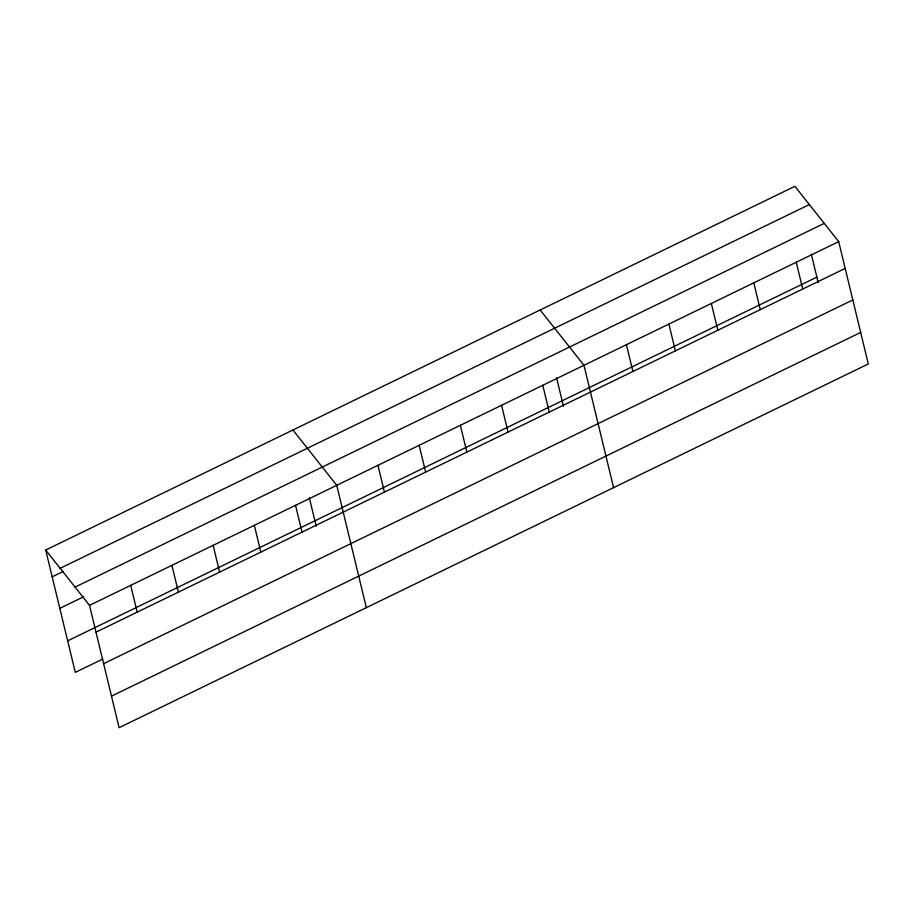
<?xml version="1.0" encoding="UTF-8"?>
<svg xmlns="http://www.w3.org/2000/svg" width="914" height="914" viewBox="0 0 914 914"><rect width="100%" height="100%" fill="white"/><g stroke="black" fill="none" stroke-linecap="round" stroke-linejoin="round"><path stroke-width="1.37" d="M45.7 550.034L794.894 186.319L838.709 241.627L868.3 363.966L119.106 727.681L89.515 605.354L45.7 550.034L75.291 672.373L102.768 659.028M60.153 568.291L809.347 204.576M52.178 576.825L63.42 571.376M75.051 587.096L824.245 223.382M59.81 608.358L83.528 596.842M89.515 605.354L838.709 241.627M67.67 640.84L816.865 277.125M95.993 632.145L845.187 268.419M103.625 663.667L852.819 299.952M111.474 696.148L860.668 332.433M540.163 309.983L583.977 365.292L613.58 487.63M292.937 430.014L336.74 485.323L366.343 607.65M811.301 254.115L818.19 282.609M796.254 262.238L802.732 289.03M753.799 282.849L760.277 309.64M711.343 303.459L717.821 330.251M668.888 324.07L675.366 350.862M626.433 344.681L632.911 371.472M556.569 377.779L563.458 406.273M542.767 385.297L549.257 412.088M501.569 405.302L508.047 432.094M460.359 425.307L466.848 452.099M419.16 445.312L425.638 472.104M377.95 465.317L384.428 492.109M309.332 497.81L316.233 526.293M295.542 505.328L302.02 532.119M254.332 525.333L260.81 552.125M213.133 545.338L219.611 572.13M171.923 565.343L178.401 592.135M130.713 585.348L137.203 612.14"/></g></svg>
